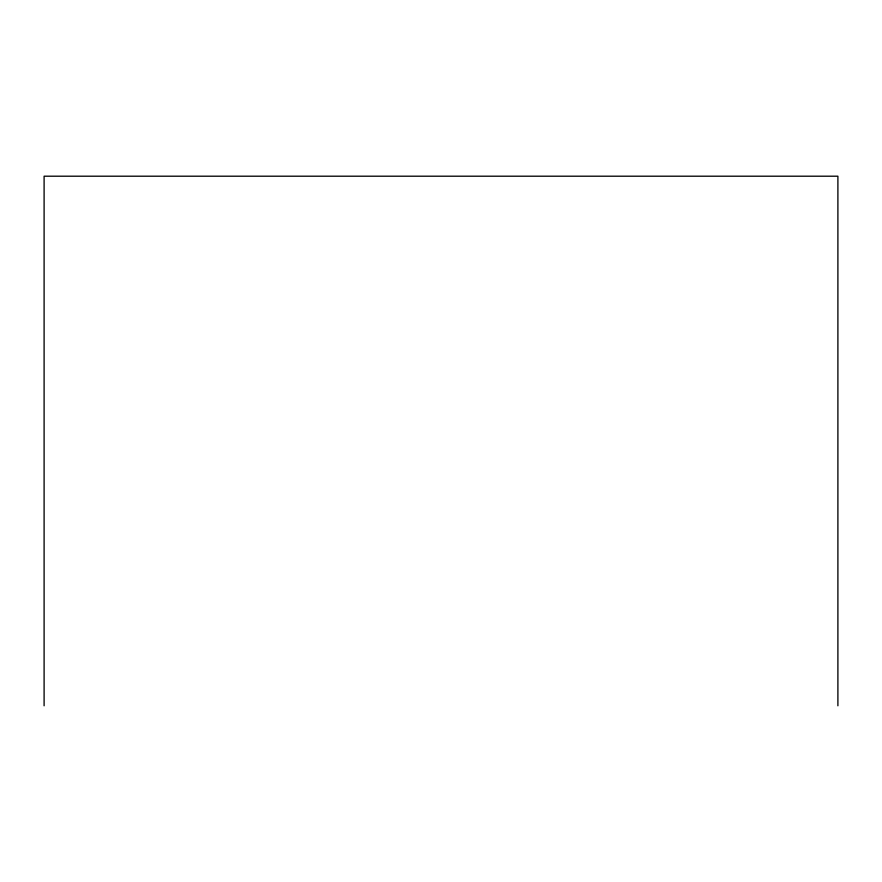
<?xml version="1.0" encoding="UTF-8"?>
<svg xmlns="http://www.w3.org/2000/svg" width="882" height="882" viewBox="0 0 882 882"><rect width="100%" height="100%" fill="white"/><g stroke="black" fill="none" stroke-linecap="round" stroke-linejoin="round"><path stroke-width="1.32" d="M837.9 705.798L837.9 176.202L44.1 176.202L44.1 705.798"/></g></svg>
